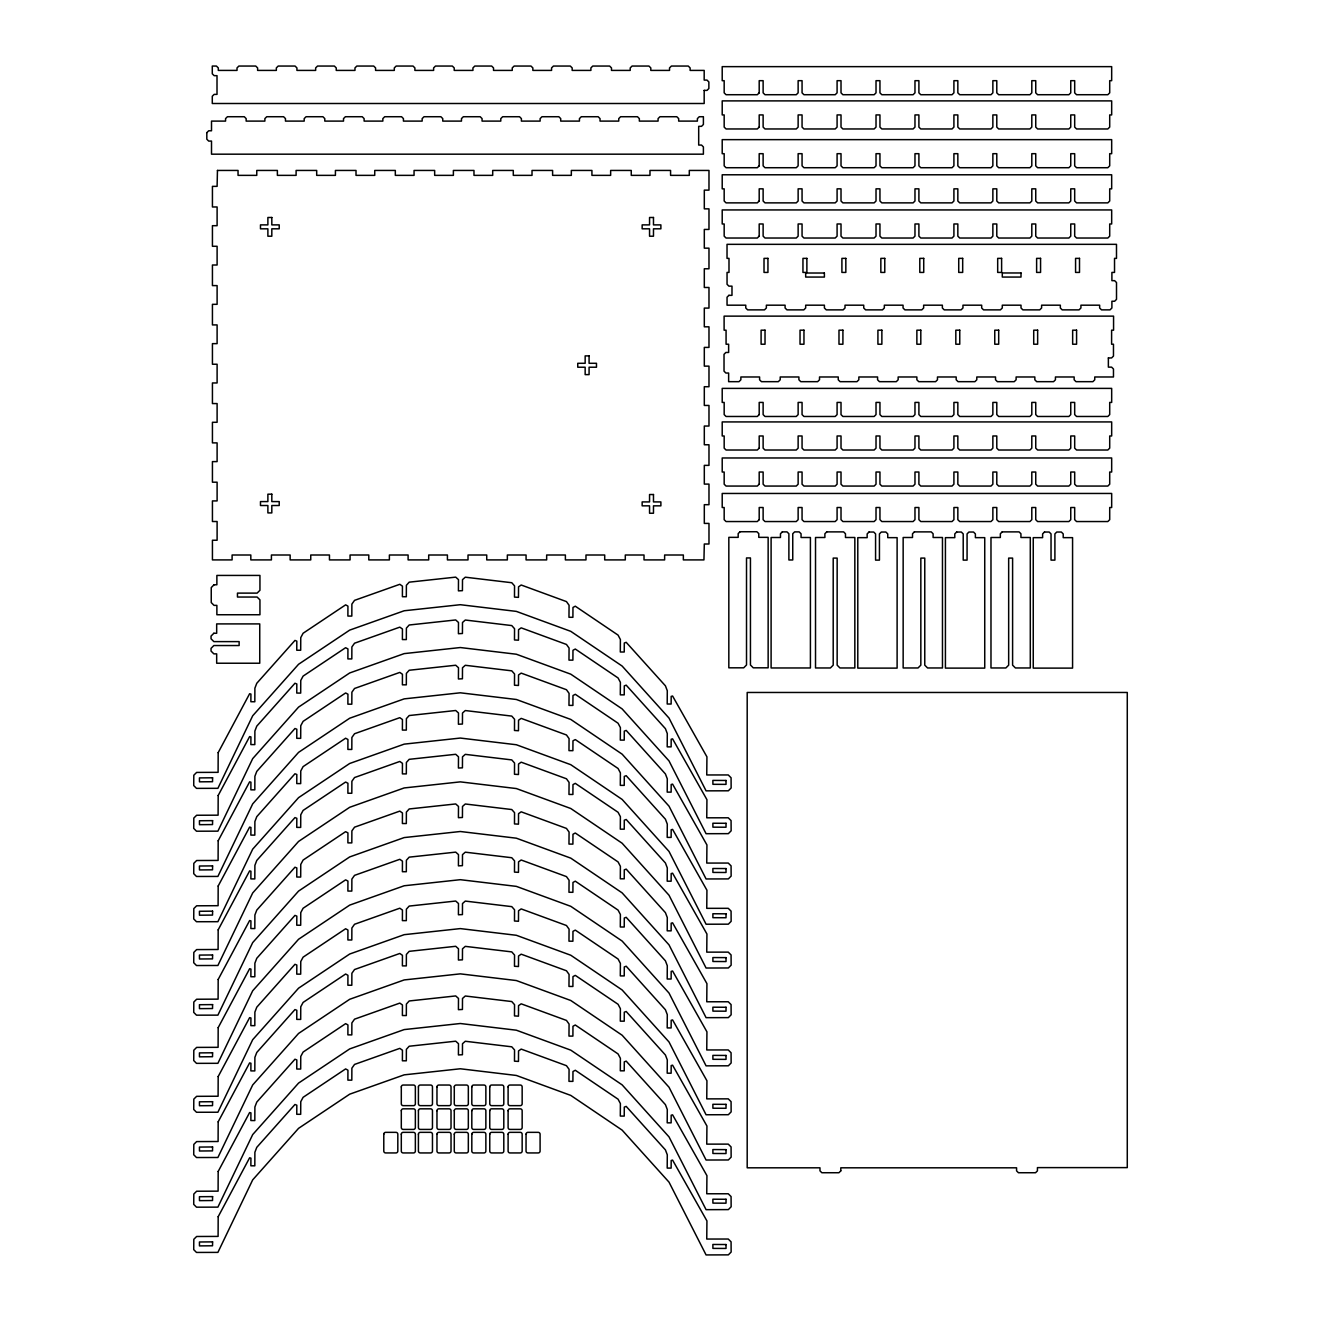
<?xml version="1.0" encoding="UTF-8"?>
<svg xmlns="http://www.w3.org/2000/svg" width="1321" height="1321" viewBox="0 0 1321 1321"><rect width="100%" height="100%" fill="white"/><g stroke="black" fill="none" stroke-linecap="round" stroke-linejoin="round"><path stroke-width="1.5" d="M206.819 132.645L206.819 139.2L208.701 141.083L211.509 141.066L211.509 154.177L703.399 154.177L703.399 146.945L701.534 145.062L698.693 145.062L698.693 126.337L701.534 126.337L703.399 124.471L703.399 116.727L699.271 116.727L697.389 118.609L697.389 121.103L678.68 121.103L678.68 118.609L676.798 116.727L659.955 116.727L658.073 118.609L658.073 121.103L639.347 121.103L639.347 118.609L637.482 116.727L620.622 116.727L618.756 118.609L618.756 121.103L600.031 121.103L600.031 118.609L598.165 116.727L581.306 116.727L579.44 118.609L579.44 121.103L560.715 121.103L560.715 118.609L558.833 116.727L541.99 116.727L540.124 118.609L540.124 121.103L521.399 121.103L521.399 118.609L519.516 116.727L502.674 116.727L500.791 118.609L500.791 121.103L482.066 121.103L482.066 118.609L480.2 116.727L463.341 116.727L461.475 118.609L461.475 121.103L442.75 121.103L442.75 118.609L440.884 116.727L424.024 116.727L422.159 118.609L422.159 121.103L403.433 121.103L403.433 118.609L401.567 116.727L384.708 116.727L382.842 118.609L382.842 121.103L364.117 121.103L364.117 118.609L362.235 116.727L345.392 116.727L343.51 118.609L343.51 121.103L324.784 121.103L324.784 118.609L322.918 116.727L306.076 116.727L304.193 118.609L304.193 121.103L285.468 121.103L285.468 118.609L283.602 116.727L266.743 116.727L264.877 118.609L264.877 121.103L246.152 121.103L246.152 118.609L244.286 116.727L227.427 116.727L225.561 118.609L225.561 121.103L211.509 121.103L211.509 130.779L208.701 130.779L206.819 132.645M217.453 170.442L217.106 186.36L212.433 186.36L212.433 206.968L217.106 206.968L217.106 225.693L212.433 225.693L212.433 246.284L217.106 246.284L217.106 265.009L212.433 265.009L212.433 285.6L217.106 285.6L217.106 304.325L212.433 304.325L212.433 324.916L217.106 324.916L217.106 343.642L212.433 343.642L212.433 364.233L217.106 364.233L217.106 382.958L212.433 382.958L212.433 403.566L217.106 403.566L217.106 422.291L212.433 422.291L212.433 442.882L217.106 442.882L217.106 461.607L212.433 461.607L212.433 482.198L217.106 482.198L217.106 500.923L212.433 500.923L212.433 521.514L217.106 521.514L217.106 540.239L212.433 540.239L212.433 559.906L232.1 559.906L232.1 555.002L250.825 555.002L250.825 559.906L271.416 559.906L271.416 555.002L290.141 555.002L290.141 559.906L310.749 559.906L310.749 555.002L329.457 555.002L329.457 559.906L350.065 559.906L350.065 555.002L368.79 555.002L368.79 559.906L389.381 559.906L389.381 555.002L408.106 555.002L408.106 559.906L428.698 559.906L428.698 555.002L447.423 555.002L447.423 559.906L468.014 559.906L468.014 555.002L486.739 555.002L486.739 559.906L507.347 559.906L507.347 555.002L526.072 555.002L526.072 559.906L546.663 559.906L546.663 555.002L565.388 555.002L565.388 559.906L585.979 559.906L585.979 555.002L604.704 555.002L604.704 559.906L625.295 559.906L625.295 555.002L644.021 555.002L644.021 559.906L664.628 559.906L664.628 555.002L683.353 555.002L683.353 559.906L703.944 559.906L704.308 544.004L708.981 544.004L708.981 523.413L704.308 523.413L704.308 504.688L708.981 504.688L708.981 484.097L704.308 484.097L704.308 465.372L708.981 465.372L708.981 444.764L704.308 444.764L704.308 426.039L708.981 426.039L708.981 405.448L704.308 405.448L704.308 386.723L708.981 386.723L708.981 366.132L704.308 366.132L704.308 347.406L708.981 347.406L708.981 326.815L704.308 326.815L704.308 308.09L708.981 308.09L708.981 287.483L704.308 287.483L704.308 268.774L708.981 268.774L708.981 248.166L704.308 248.166L704.308 229.441L708.981 229.441L708.981 208.85L704.308 208.85L704.308 190.125L708.981 190.125L708.981 170.442L689.298 170.442L689.298 175.363L670.573 175.363L670.573 170.442L649.982 170.442L649.982 175.363L631.256 175.363L631.256 170.442L610.649 170.442L610.649 175.363L591.924 175.363L591.924 170.442L571.332 170.442L571.332 175.363L552.607 175.363L552.607 170.442L532.016 170.442L532.016 175.363L513.291 175.363L513.291 170.442L492.7 170.442L492.7 175.363L473.975 175.363L473.975 170.442L453.384 170.442L453.384 175.363L434.659 175.363L434.659 170.442L414.051 170.442L414.051 175.363L395.326 175.363L395.326 170.442L374.735 170.442L374.735 175.363L356.01 175.363L356.01 170.442L335.418 170.442L335.418 175.363L316.693 175.363L316.693 170.442L296.102 170.442L296.102 175.363L277.377 175.363L277.377 170.442L256.769 170.442L256.769 175.363L238.044 175.363L238.044 170.442L217.453 170.442M383.784 1134.211L383.784 1151.053A1.866 1.866 0 0 0 385.649 1152.936L395.953 1152.936A1.866 1.866 0 0 0 397.819 1151.07L397.819 1134.211A1.866 1.866 0 0 0 395.953 1132.345L385.649 1132.345A1.866 1.866 0 0 0 383.784 1134.211M401.303 1134.211L401.303 1151.053A1.866 1.866 0 0 0 403.169 1152.936L413.473 1152.936A1.866 1.866 0 0 0 415.355 1151.07L415.355 1134.211A1.866 1.866 0 0 0 413.473 1132.345L403.186 1132.345A1.866 1.866 0 0 0 401.303 1134.211M401.303 1110.713L401.303 1127.556A1.866 1.866 0 0 0 403.169 1129.422L413.473 1129.422A1.866 1.866 0 0 0 415.355 1127.556L415.355 1110.713A1.866 1.866 0 0 0 413.473 1108.831L403.186 1108.831A1.866 1.866 0 0 0 401.303 1110.713M401.303 1086.919L401.303 1103.762A1.866 1.866 0 0 0 403.169 1105.644L413.473 1105.644A1.866 1.866 0 0 0 415.355 1103.762L415.355 1086.919A1.866 1.866 0 0 0 413.473 1085.036L403.186 1085.036A1.866 1.866 0 0 0 401.303 1086.919M418.427 1134.211L418.41 1151.053A1.866 1.866 0 0 0 420.293 1152.936L430.596 1152.936A1.866 1.866 0 0 0 432.462 1151.07L432.462 1134.211A1.866 1.866 0 0 0 430.596 1132.345L420.293 1132.345A1.866 1.866 0 0 0 418.427 1134.211M418.427 1110.713L418.41 1127.556A1.866 1.866 0 0 0 420.293 1129.422L430.596 1129.422A1.866 1.866 0 0 0 432.462 1127.556L432.462 1110.713A1.866 1.866 0 0 0 430.596 1108.831L420.293 1108.831A1.866 1.866 0 0 0 418.427 1110.713M418.427 1086.919L418.41 1103.762A1.866 1.866 0 0 0 420.293 1105.644L430.596 1105.644A1.866 1.866 0 0 0 432.462 1103.762L432.462 1086.919A1.866 1.866 0 0 0 430.596 1085.036L420.293 1085.036A1.866 1.866 0 0 0 418.427 1086.919M436.97 1134.211L436.97 1151.053A1.866 1.866 0 0 0 438.853 1152.936L449.157 1152.936A1.866 1.866 0 0 0 451.022 1151.07L451.022 1134.211A1.866 1.866 0 0 0 449.157 1132.345L438.853 1132.345A1.866 1.866 0 0 0 436.97 1134.211M436.97 1110.713L436.97 1127.556A1.866 1.866 0 0 0 438.853 1129.422L449.157 1129.422A1.866 1.866 0 0 0 451.022 1127.556L451.022 1110.713A1.866 1.866 0 0 0 449.157 1108.831L438.853 1108.831A1.866 1.866 0 0 0 436.97 1110.713M436.97 1086.919L436.97 1103.762A1.866 1.866 0 0 0 438.853 1105.644L449.157 1105.644A1.866 1.866 0 0 0 451.022 1103.762L451.022 1086.919A1.866 1.866 0 0 0 449.157 1085.036L438.853 1085.036A1.866 1.866 0 0 0 436.97 1086.919M454.292 1134.211L454.275 1151.053A1.866 1.866 0 0 0 456.158 1152.936L466.462 1152.936A1.866 1.866 0 0 0 468.328 1151.07L468.328 1134.211A1.866 1.866 0 0 0 466.462 1132.345L456.158 1132.345A1.866 1.866 0 0 0 454.292 1134.211M454.292 1110.713L454.275 1127.556A1.866 1.866 0 0 0 456.158 1129.422L466.462 1129.422A1.866 1.866 0 0 0 468.328 1127.556L468.328 1110.713A1.866 1.866 0 0 0 466.462 1108.831L456.158 1108.831A1.866 1.866 0 0 0 454.292 1110.713M454.292 1086.919L454.275 1103.762A1.866 1.866 0 0 0 456.158 1105.644L466.462 1105.644A1.866 1.866 0 0 0 468.328 1103.762L468.328 1086.919A1.866 1.866 0 0 0 466.462 1085.036L456.158 1085.036A1.866 1.866 0 0 0 454.292 1086.919M471.828 1134.211L471.812 1151.053A1.866 1.866 0 0 0 473.694 1152.936L483.998 1152.936A1.866 1.866 0 0 0 485.864 1151.07L485.864 1134.211A1.866 1.866 0 0 0 483.998 1132.345L473.694 1132.345A1.866 1.866 0 0 0 471.828 1134.211M471.828 1110.713L471.812 1127.556A1.866 1.866 0 0 0 473.694 1129.422L483.998 1129.422A1.866 1.866 0 0 0 485.864 1127.556L485.864 1110.713A1.866 1.866 0 0 0 483.998 1108.831L473.694 1108.831A1.866 1.866 0 0 0 471.828 1110.713M471.828 1086.919L471.812 1103.762A1.866 1.866 0 0 0 473.694 1105.644L483.998 1105.644A1.866 1.866 0 0 0 485.864 1103.762L485.864 1086.919A1.866 1.866 0 0 0 483.998 1085.036L473.694 1085.036A1.866 1.866 0 0 0 471.828 1086.919M489.761 1134.211L489.761 1151.053A1.866 1.866 0 0 0 491.627 1152.936L501.93 1152.936A1.866 1.866 0 0 0 503.796 1151.07L503.796 1134.211A1.866 1.866 0 0 0 501.93 1132.345L491.627 1132.345A1.866 1.866 0 0 0 489.761 1134.211M489.761 1110.713L489.761 1127.556A1.866 1.866 0 0 0 491.627 1129.422L501.93 1129.422A1.866 1.866 0 0 0 503.796 1127.556L503.796 1110.713A1.866 1.866 0 0 0 501.93 1108.831L491.627 1108.831A1.866 1.866 0 0 0 489.761 1110.713M489.761 1086.919L489.761 1103.762A1.866 1.866 0 0 0 491.627 1105.644L501.93 1105.644A1.866 1.866 0 0 0 503.796 1103.762L503.796 1086.919A1.866 1.866 0 0 0 501.93 1085.036L491.627 1085.036A1.866 1.866 0 0 0 489.761 1086.919M508.106 1134.211L508.106 1151.053A1.866 1.866 0 0 0 509.972 1152.936L520.276 1152.936A1.866 1.866 0 0 0 522.158 1151.07L522.158 1134.211A1.866 1.866 0 0 0 520.276 1132.345L509.989 1132.345A1.866 1.866 0 0 0 508.106 1134.211M508.106 1110.713L508.106 1127.556A1.866 1.866 0 0 0 509.972 1129.422L520.276 1129.422A1.866 1.866 0 0 0 522.158 1127.556L522.158 1110.713A1.866 1.866 0 0 0 520.276 1108.831L509.989 1108.831A1.866 1.866 0 0 0 508.106 1110.713M508.106 1086.919L508.106 1103.762A1.866 1.866 0 0 0 509.972 1105.644L520.276 1105.644A1.866 1.866 0 0 0 522.158 1103.762L522.158 1086.919A1.866 1.866 0 0 0 520.276 1085.036L509.989 1085.036A1.866 1.866 0 0 0 508.106 1086.919M526.055 1134.211L526.039 1151.053A1.866 1.866 0 0 0 527.921 1152.936L538.225 1152.936A1.866 1.866 0 0 0 540.091 1151.07L540.091 1134.211A1.866 1.866 0 0 0 538.225 1132.345L527.921 1132.345A1.866 1.866 0 0 0 526.055 1134.211M704.176 90.389L704.176 103.5L212.285 103.5L212.285 96.251L214.151 94.385L217.007 94.385L217.007 75.66L214.151 75.66L212.285 73.794L212.285 66.05L216.413 66.05L218.295 67.916L218.295 70.409L237.02 70.409L237.02 67.916L238.886 66.05L255.746 66.05L257.612 67.916L257.612 70.409L276.337 70.409L276.337 67.916L278.203 66.05L295.062 66.05L296.928 67.916L296.928 70.409L315.653 70.409L315.653 67.916L317.535 66.05L334.378 66.05L336.244 67.916L336.244 70.409L354.969 70.409L354.969 67.916L356.852 66.05L373.694 66.05L375.577 67.916L375.577 70.409L394.302 70.409L394.302 67.916L396.168 66.05L413.027 66.05L414.893 67.916L414.893 70.409L433.618 70.409L433.618 67.916L435.484 66.05L452.343 66.05L454.209 67.916L454.209 70.409L472.935 70.409L472.935 67.916L474.8 66.05L491.66 66.05L493.526 67.916L493.526 70.409L512.251 70.409L512.251 67.916L514.133 66.05L530.976 66.05L532.858 67.916L532.858 70.409L551.567 70.409L551.567 67.916L553.449 66.05L570.292 66.05L572.175 67.916L572.175 70.409L590.9 70.409L590.9 67.916L592.766 66.05L609.625 66.05L611.491 67.916L611.491 70.409L630.216 70.409L630.216 67.916L632.082 66.05L648.941 66.05L650.807 67.916L650.807 70.409L669.532 70.409L669.532 67.916L671.415 66.05L688.258 66.05L690.123 67.916L690.123 70.409L704.192 70.409L704.176 80.086L706.999 80.086L708.865 81.968L708.865 88.524L706.999 90.389L704.176 90.389M1108.369 357.941L1108.369 367.139L1111.605 367.139L1113.471 369.005L1113.471 376.98L1094.746 376.98L1094.746 379.788L1092.88 381.67L1076.021 381.67L1074.155 379.788L1074.155 376.98L1055.429 376.98L1055.429 379.788L1053.564 381.67L1036.704 381.67L1034.838 379.788L1034.838 376.98L1016.113 376.98L1016.113 379.788L1014.231 381.67L997.388 381.67L995.522 379.788L995.522 376.98L976.797 376.98L976.797 379.788L974.915 381.67L958.072 381.67L956.189 379.788L956.189 376.98L937.464 376.98L937.464 379.788L935.598 381.67L918.755 381.67L916.873 379.788L916.873 376.98L898.148 376.98L898.148 379.788L896.282 381.67L879.439 381.67L877.573 379.788L877.573 376.98L858.848 376.98L858.848 379.788L856.966 381.67L840.106 381.67L838.241 379.788L838.241 376.98L819.515 376.98L819.515 379.788L817.633 381.67L800.79 381.67L798.908 379.788L798.908 376.98L780.199 376.98L780.199 379.788L778.317 381.67L761.474 381.67L759.592 379.788L759.592 376.98L740.866 376.98L740.866 379.788L739 381.67L728.631 381.67L728.631 373.034L725.89 373.034L724.024 371.151L724.024 354.325L725.89 352.459L728.631 352.459L728.631 344.22L726.071 344.22L726.071 330.184L724.106 330.184L724.106 316.132L1113.57 316.132L1113.57 330.184L1111.605 330.184L1111.605 344.22L1113.471 344.22L1113.471 356.076L1111.605 357.941L1108.369 357.941M218.18 752.64L218.097 772.339L196.631 772.422L193.807 775.229L193.725 785.566L196.499 788.373L217.899 788.323L252.691 715.784L298.563 664.281L349.685 630.117L404.193 610.764L460.302 604.704L516.346 611.392L570.771 631.339L622.125 666.048L669.02 718.079L706.075 790.85L728.35 790.8L731.14 787.976L731.074 777.755L728.251 774.948L706.752 774.965L706.933 756.85L672.587 696.018L671.184 696.382L671.134 704.043L667.204 704.01L667.287 690.718L665.421 685.83L626.187 642.32L624.288 643.03L624.239 652.013L620.309 651.996L620.391 639.513L618.079 635.12L575.295 606.207L572.967 607.445L572.901 617.303L568.971 617.287L569.07 605.249L566.461 601.6L521.184 585.005L518.542 586.854L518.476 597.356L514.48 597.109L514.546 585.88L511.772 582.726L465.289 577.194L462.499 579.671L462.433 590.669L458.42 590.867L458.486 579.638L455.712 577.128L409.196 582.165L406.389 585.269L406.323 596.745L402.393 596.712L402.443 586.161L399.817 584.295L354.54 600.361L351.881 604.11L351.815 616.081L347.885 616.065L347.935 606.108L345.623 604.853L303.103 633.254L300.759 637.63L300.693 650.246L296.763 650.229L296.812 641.131L294.963 640.421L256.769 683.287L254.887 688.191L254.821 701.765L250.874 701.732L250.924 694.07L249.619 693.74L218.18 752.64M218.18 795.49L218.097 815.173L196.631 815.255L193.807 818.079L193.725 828.399L196.499 831.206L217.899 831.157L252.691 758.634L298.563 707.115L349.685 672.967L404.193 653.614L460.302 647.538L516.346 654.225L570.771 674.172L622.125 708.898L669.02 760.913L706.075 833.7L728.35 833.65L731.14 830.826L731.074 820.605L728.251 817.798L706.752 817.815L706.933 799.684L672.587 738.868L671.184 739.232L671.134 746.877L667.204 746.86L667.287 733.568L665.421 728.664L626.187 685.153L624.288 685.88L624.239 694.863L620.309 694.846L620.391 682.346L618.079 677.97L575.295 649.04L572.967 650.279L572.901 660.153L568.971 660.12L569.07 648.083L566.461 644.45L521.184 627.855L518.542 629.704L518.476 640.19L514.48 639.958L514.546 628.713L511.772 625.576L465.289 620.028L462.499 622.505L462.433 633.502L458.42 633.717L458.486 622.472L455.712 619.962L409.196 624.998L406.389 628.119L406.323 639.579L402.393 639.562L402.443 629.011L399.817 627.145L354.54 643.211L351.881 646.96L351.815 658.931L347.885 658.915L347.935 648.941L345.623 647.703L303.103 676.104L300.759 680.464L300.693 693.096L296.763 693.063L296.812 683.964L294.963 683.254L256.769 726.137L254.887 731.041L254.821 744.598L250.874 744.582L250.924 736.92L249.619 736.59L218.18 795.49M218.18 886.011L218.097 905.694L196.631 905.793L193.807 908.6L193.725 918.937L196.499 921.728L217.899 921.695L252.691 849.155L298.563 797.653L349.685 763.488L404.193 744.136L460.302 738.059L516.346 744.747L570.771 764.694L622.125 799.42L669.02 851.434L706.075 924.221L728.35 924.172L731.14 921.348L731.074 911.127L728.251 908.32L706.752 908.336L706.933 890.222L672.587 829.39L671.184 829.753L671.134 837.415L667.204 837.382L667.287 824.089L665.421 819.202L626.187 775.691L624.288 776.401L624.239 785.384L620.309 785.368L620.391 772.884L618.079 768.492L575.295 739.578L572.967 740.8L572.901 750.675L568.971 750.642L569.07 738.621L566.461 734.971L521.184 718.376L518.542 720.226L518.476 730.728L514.48 730.48L514.546 719.251L511.772 716.098L465.289 710.549L462.499 713.026L462.433 724.04L458.42 724.238L458.486 712.993L455.712 710.5L409.196 715.536L406.389 718.641L406.323 730.1L402.393 730.084L402.443 719.532L399.817 717.666L354.54 733.733L351.881 737.481L351.815 749.453L347.885 749.436L347.935 739.479L345.623 738.224L303.103 766.626L300.759 770.985L300.693 783.617L296.763 783.584L296.812 774.486L294.963 773.776L256.769 816.659L254.887 821.563L254.821 835.12L250.874 835.103L250.924 827.441L249.619 827.111L218.18 886.011M218.18 840.75L218.097 860.433L196.631 860.516L193.807 863.34L193.725 873.676L196.499 876.467L217.899 876.434L252.691 803.895L298.563 752.376L349.685 718.228L404.193 698.875L460.302 692.798L516.346 699.486L570.771 719.433L622.125 754.159L669.02 806.173L706.075 878.96L728.35 878.911L731.14 876.087L731.074 865.866L728.251 863.059L706.752 863.075L706.933 844.945L672.587 784.129L671.184 784.492L671.134 792.154L667.204 792.121L667.287 778.829L665.421 773.941L626.187 730.414L624.288 731.14L624.239 740.123L620.309 740.107L620.391 727.607L618.079 723.231L575.295 694.301L572.967 695.54L572.901 705.414L568.971 705.381L569.07 693.36L566.461 689.711L521.184 673.116L518.542 674.965L518.476 685.467L514.48 685.219L514.546 673.974L511.772 670.837L465.289 665.289L462.499 667.765L462.433 678.779L458.42 678.977L458.486 667.732L455.712 665.239L409.196 670.259L406.389 673.38L406.323 684.839L402.393 684.823L402.443 674.271L399.817 672.406L354.54 688.472L351.881 692.221L351.815 704.192L347.885 704.176L347.935 694.202L345.623 692.964L303.103 721.365L300.759 725.724L300.693 738.356L296.763 738.323L296.812 729.225L294.963 728.515L256.769 771.398L254.887 776.302L254.821 789.859L250.874 789.842L250.924 782.181L249.619 781.85L218.18 840.75M218.18 929.819L218.097 949.502L196.631 949.584L193.807 952.408L193.725 962.728L196.499 965.535L217.899 965.486L252.691 892.963L298.563 841.444L349.685 807.296L404.193 787.943L460.302 781.867L516.346 788.554L570.771 808.502L622.125 843.227L669.02 895.242L706.075 968.029L728.35 967.963L731.14 965.156L731.074 954.934L728.251 952.127L706.752 952.144L706.933 934.013L672.587 873.198L671.184 873.561L671.134 881.206L667.204 881.19L667.287 867.897L665.421 862.993L626.187 819.482L624.288 820.209L624.239 829.192L620.309 829.175L620.391 816.675L618.079 812.299L575.295 783.37L572.967 784.608L572.901 794.466L568.971 794.449L569.07 782.412L566.461 778.779L521.184 762.184L518.542 764.033L518.476 774.519L514.48 774.271L514.546 763.043L511.772 759.905L465.289 754.357L462.499 756.834L462.433 767.831L458.42 768.029L458.486 756.801L455.712 754.291L409.196 759.327L406.389 762.448L406.323 773.908L402.393 773.891L402.443 763.323L399.817 761.457L354.54 777.541L351.881 781.289L351.815 793.26L347.885 793.244L347.935 783.27L345.623 782.032L303.103 810.434L300.759 814.793L300.693 827.408L296.763 827.392L296.812 818.293L294.963 817.583L256.769 860.45L254.887 865.371L254.821 878.927L250.874 878.911L250.924 871.233L249.619 870.902L218.18 929.819M218.18 979.455L218.097 999.138L196.631 999.237L193.807 1002.045L193.725 1012.381L196.499 1015.172L217.899 1015.139L252.691 942.6L298.563 891.097L349.685 856.933L404.193 837.58L460.302 831.503L516.346 838.191L570.771 858.138L622.125 892.864L669.02 944.878L706.075 1017.665L728.35 1017.616L731.14 1014.792L731.074 1004.571L728.251 1001.764L706.752 1001.78L706.933 983.65L672.587 922.834L671.184 923.197L671.134 930.859L667.204 930.826L667.287 917.534L665.421 912.646L626.187 869.119L624.288 869.845L624.239 878.828L620.309 878.812L620.391 866.328L618.079 861.936L575.295 833.023L572.967 834.245L572.901 844.119L568.971 844.086L569.07 832.065L566.461 828.416L521.184 811.821L518.542 813.67L518.476 824.172L514.48 823.924L514.546 812.679L511.772 809.542L465.289 803.994L462.499 806.471L462.433 817.484L458.42 817.682L458.486 806.437L455.712 803.944L409.196 808.964L406.389 812.085L406.323 823.544L402.393 823.528L402.443 812.976L399.817 811.111L354.54 827.177L351.881 830.926L351.815 842.897L347.885 842.881L347.935 832.907L345.623 831.669L303.103 860.07L300.759 864.429L300.693 877.061L296.763 877.028L296.812 867.93L294.963 867.22L256.769 910.103L254.887 915.007L254.821 928.564L250.874 928.547L250.924 920.886L249.619 920.555L218.18 979.455M218.18 1076.549L218.097 1096.232L196.631 1096.331L193.807 1099.138L193.725 1109.475L196.499 1112.265L217.899 1112.232L252.691 1039.693L298.563 988.191L349.685 954.026L404.193 934.674L460.302 928.597L516.346 935.285L570.771 955.232L622.125 989.957L669.02 1041.972L706.075 1114.759L728.35 1114.709L731.14 1111.886L731.074 1101.664L728.251 1098.857L706.752 1098.874L706.933 1080.76L672.587 1019.928L671.184 1020.291L671.134 1027.953L667.204 1027.92L667.287 1014.627L665.421 1009.739L626.187 966.229L624.288 966.939L624.239 975.922L620.309 975.905L620.391 963.422L618.079 959.029L575.295 930.116L572.967 931.338L572.901 941.213L568.971 941.179L569.07 929.158L566.461 925.509L521.184 908.914L518.542 910.763L518.476 921.265L514.48 921.018L514.546 909.789L511.772 906.635L465.289 901.087L462.499 903.564L462.433 914.578L458.42 914.776L458.486 903.531L455.712 901.038L409.196 906.074L406.389 909.178L406.323 920.638L402.393 920.621L402.443 910.07L399.817 908.204L354.54 924.271L351.881 928.019L351.815 939.991L347.885 939.974L347.935 930.017L345.623 928.762L303.103 957.164L300.759 961.523L300.693 974.155L296.763 974.138L296.812 965.024L294.963 964.313L256.769 1007.196L254.887 1012.101L254.821 1025.657L250.874 1025.641L250.924 1017.979L249.619 1017.649L218.18 1076.549M218.18 1027.639L218.097 1047.322L196.631 1047.404L193.807 1050.228L193.725 1060.548L196.499 1063.355L217.899 1063.306L252.691 990.783L298.563 939.264L349.685 905.116L404.193 885.764L460.302 879.687L516.346 886.374L570.771 906.322L622.125 941.047L669.02 993.062L706.075 1065.849L728.35 1065.799L731.14 1062.976L731.074 1052.754L728.251 1049.947L706.752 1049.964L706.933 1031.833L672.587 971.018L671.184 971.381L671.134 979.026L667.204 979.01L667.287 965.717L665.421 960.829L626.187 917.302L624.288 918.029L624.239 927.012L620.309 926.995L620.391 914.495L618.079 910.119L575.295 881.19L572.967 882.428L572.901 892.302L568.971 892.269L569.07 880.248L566.461 876.599L521.184 860.004L518.542 861.853L518.476 872.355L514.48 872.108L514.546 860.863L511.772 857.725L465.289 852.177L462.499 854.654L462.433 865.651L458.42 865.866L458.486 854.621L455.712 852.128L409.196 857.147L406.389 860.268L406.323 871.728L402.393 871.711L402.443 861.16L399.817 859.294L354.54 875.361L351.881 879.109L351.815 891.081L347.885 891.064L347.935 881.09L345.623 879.852L303.103 908.254L300.759 912.613L300.693 925.245L296.763 925.212L296.812 916.113L294.963 915.403L256.769 958.286L254.887 963.191L254.821 976.747L250.874 976.731L250.924 969.069L249.619 968.739L218.18 1027.639M218.18 1121.81L218.097 1141.509L196.631 1141.592L193.807 1144.399L193.725 1154.736L196.499 1157.526L217.899 1157.493L252.691 1084.954L298.563 1033.451L349.685 999.287L404.193 979.934L460.302 973.858L516.346 980.545L570.771 1000.492L622.125 1035.218L669.02 1087.233L706.075 1160.02L728.35 1159.97L731.14 1157.146L731.074 1146.925L728.251 1144.118L706.752 1144.135L706.933 1126.02L672.587 1065.188L671.184 1065.552L671.134 1073.213L667.204 1073.18L667.287 1059.888L665.421 1055L626.187 1011.49L624.288 1012.2L624.239 1021.183L620.309 1021.166L620.391 1008.683L618.079 1004.29L575.295 975.377L572.967 976.599L572.901 986.473L568.971 986.44L569.07 974.419L566.461 970.77L521.184 954.175L518.542 956.024L518.476 966.526L514.48 966.278L514.546 955.05L511.772 951.896L465.289 946.364L462.499 948.825L462.433 959.839L458.42 960.037L458.486 948.792L455.712 946.298L409.196 951.335L406.389 954.439L406.323 965.899L402.393 965.882L402.443 955.331L399.817 953.465L354.54 969.531L351.881 973.28L351.815 985.251L347.885 985.235L347.935 975.278L345.623 974.023L303.103 1002.424L300.759 1006.8L300.693 1019.416L296.763 1019.399L296.812 1010.284L294.963 1009.574L256.769 1052.457L254.887 1057.361L254.821 1070.918L250.874 1070.902L250.924 1063.24L249.619 1062.91L218.18 1121.81M218.18 1171.446L218.097 1191.146L196.631 1191.228L193.807 1194.052L193.725 1204.372L196.499 1207.179L217.899 1207.13L252.691 1134.59L298.563 1083.088L349.685 1048.924L404.193 1029.587L460.302 1023.511L516.346 1030.198L570.771 1050.145L622.125 1084.855L669.02 1136.886L706.075 1209.673L728.35 1209.607L731.14 1206.783L731.074 1196.562L728.251 1193.771L706.752 1193.771L706.933 1175.657L672.587 1114.841L671.184 1115.205L671.134 1122.85L667.204 1122.833L667.287 1109.524L665.421 1104.637L626.187 1061.126L624.288 1061.853L624.239 1070.836L620.309 1070.803L620.391 1058.319L618.079 1053.943L575.295 1025.013L572.967 1026.252L572.901 1036.11L568.971 1036.093L569.07 1024.056L566.461 1020.423L521.184 1003.828L518.542 1005.661L518.476 1016.163L514.48 1015.915L514.546 1004.687L511.772 1001.549L465.289 996.001L462.499 998.478L462.433 1009.475L458.42 1009.673L458.486 998.445L455.712 995.935L409.196 1000.971L406.389 1004.076L406.323 1015.552L402.393 1015.519L402.443 1004.967L399.817 1003.101L354.54 1019.168L351.881 1022.916L351.815 1034.904L347.885 1034.871L347.935 1024.914L345.623 1023.659L303.103 1052.061L300.759 1056.437L300.693 1069.052L296.763 1069.036L296.812 1059.937L294.963 1059.227L256.769 1102.094L254.887 1106.998L254.821 1120.571L250.874 1120.538L250.924 1112.876L249.619 1112.546L218.18 1171.446M218.18 1216.707L218.097 1236.406L196.631 1236.489L193.807 1239.313L193.725 1249.633L196.499 1252.44L217.899 1252.391L252.691 1179.868L298.563 1128.349L349.685 1094.184L404.193 1074.848L460.302 1068.772L516.346 1075.459L570.771 1095.406L622.125 1130.116L669.02 1182.146L706.075 1254.933L728.35 1254.867L731.14 1252.044L731.074 1241.839L728.251 1239.032L706.752 1239.048L706.933 1220.918L672.587 1160.102L671.184 1160.465L671.134 1168.111L667.204 1168.094L667.287 1154.802L665.421 1149.897L626.187 1106.387L624.288 1107.114L624.239 1116.096L620.309 1116.063L620.391 1103.58L618.079 1099.204L575.295 1070.274L572.967 1071.513L572.901 1081.371L568.971 1081.354L569.07 1069.316L566.461 1065.684L521.184 1049.089L518.542 1050.938L518.476 1061.424L514.48 1061.176L514.546 1049.947L511.772 1046.81L465.289 1041.262L462.499 1043.739L462.433 1054.736L458.42 1054.934L458.486 1043.706L455.712 1041.196L409.196 1046.232L406.389 1049.336L406.323 1060.813L402.393 1060.796L402.443 1050.228L399.817 1048.362L354.54 1064.429L351.881 1068.177L351.815 1080.165L347.885 1080.132L347.935 1070.175L345.623 1068.92L303.103 1097.322L300.759 1101.697L300.693 1114.313L296.763 1114.297L296.812 1105.198L294.963 1104.488L256.769 1147.355L254.887 1152.259L254.821 1165.832L250.874 1165.799L250.924 1158.137L249.619 1157.807L218.18 1216.707M726.038 780.463L726.022 784.377L712.911 784.311L712.878 780.397L726.038 780.463M726.038 868.558L726.022 872.487L712.911 872.421L712.878 868.491L726.038 868.558M726.038 823.297L726.022 827.227L712.911 827.161L712.878 823.231L726.038 823.297M726.038 913.818L726.022 917.748L712.911 917.682L712.878 913.752L726.038 913.818M726.038 957.626L726.022 961.556L712.911 961.49L712.878 957.56L726.038 957.626M726.038 1055.446L726.022 1059.376L712.911 1059.31L712.878 1055.38L726.038 1055.446M726.038 1007.263L726.022 1011.192L712.911 1011.126L712.878 1007.196L726.038 1007.263M726.038 1104.356L726.022 1108.286L712.911 1108.22L712.878 1104.29L726.038 1104.356M726.038 1199.27L726.022 1203.183L712.911 1203.117L712.878 1199.204L726.038 1199.27M726.038 1149.633L726.022 1153.547L712.911 1153.481L712.878 1149.551L726.038 1149.633M726.038 1244.531L726.022 1248.444L712.911 1248.395L712.878 1244.465L726.038 1244.531M212.598 777.788L212.532 781.718L199.471 781.834L199.438 777.904L212.598 777.788M212.598 820.638L212.532 824.568L199.471 824.684L199.438 820.754L212.598 820.638M212.598 865.899L212.532 869.829L199.471 869.945L199.438 866.015L212.598 865.899M212.598 911.16L212.532 915.09L199.471 915.205L199.438 911.275L212.598 911.16M212.598 954.967L212.532 958.881L199.471 958.996L199.438 955.083L212.598 954.967M212.598 1004.604L212.532 1008.534L199.471 1008.65L199.438 1004.72L212.598 1004.604M212.598 1052.787L212.532 1056.717L199.471 1056.833L199.438 1052.903L212.598 1052.787M212.598 1101.697L212.532 1105.627L199.471 1105.743L199.438 1101.813L212.598 1101.697M212.598 1146.958L212.532 1150.888L199.471 1151.004L199.438 1147.074L212.598 1146.958M212.598 1196.611L212.532 1200.525L199.471 1200.64L199.438 1196.71L212.598 1196.611M212.598 1241.872L212.532 1245.786L199.471 1245.901L199.438 1241.988L212.598 1241.872M214.052 584.774L211.244 587.597L211.244 602.574L214.052 605.381L216.875 605.381L216.875 614.744L259.94 614.744L259.94 599.85L257.116 597.042L237.466 597.042L237.466 593.112L257.116 593.112L259.94 590.305L259.94 575.428L216.875 575.428L216.875 584.774L214.052 584.774M213.853 633.271L211.046 636.078L211.046 638.803L213.853 641.61L239.134 641.61L239.134 645.54L213.853 645.54L211.046 648.347L211.046 651.055L213.853 653.862L216.677 653.862L216.677 663.225L259.742 663.225L259.742 623.908L216.677 623.908L216.677 633.271L213.853 633.271M759.195 92.85L757.313 94.716L726.055 94.716L724.172 92.85L724.172 80.68L722.207 80.68L722.207 66.644L1111.671 66.644L1111.671 80.68L1109.706 80.68L1109.706 92.85L1107.824 94.716L1076.565 94.716L1074.683 92.85L1074.683 80.68L1070.753 80.68L1070.753 92.85L1068.887 94.716L1037.612 94.716L1035.747 92.85L1035.747 80.68L1031.8 80.68L1031.8 92.85L1029.934 94.716L998.659 94.716L996.794 92.85L996.794 80.68L992.864 80.68L992.864 92.85L990.998 94.716L959.723 94.716L957.841 92.85L957.841 80.68L953.911 80.68L953.911 92.85L952.045 94.716L920.77 94.716L918.904 92.85L918.904 80.68L914.974 80.68L914.974 92.85L913.092 94.716L881.834 94.716L879.951 92.85L879.951 80.68L876.021 80.68L876.021 92.85L874.155 94.716L842.881 94.716L841.015 92.85L841.015 80.68L837.085 80.68L837.085 92.85L835.202 94.716L803.944 94.716L802.062 92.85L802.062 80.68L798.132 80.68L798.132 92.85L796.266 94.716L764.991 94.716L763.125 92.85L763.125 80.68L759.195 80.68L759.195 92.85M759.195 127.097L757.313 128.963L726.055 128.963L724.172 127.097L724.172 114.927L722.207 114.927L722.207 100.891L1111.671 100.891L1111.671 114.927L1109.706 114.927L1109.706 127.097L1107.824 128.963L1076.565 128.963L1074.683 127.097L1074.683 114.927L1070.753 114.927L1070.753 127.097L1068.887 128.963L1037.612 128.963L1035.747 127.097L1035.747 114.927L1031.8 114.927L1031.8 127.097L1029.934 128.963L998.659 128.963L996.794 127.097L996.794 114.927L992.864 114.927L992.864 127.097L990.998 128.963L959.723 128.963L957.841 127.097L957.841 114.927L953.911 114.927L953.911 127.097L952.045 128.963L920.77 128.963L918.904 127.097L918.904 114.927L914.974 114.927L914.974 127.097L913.092 128.963L881.834 128.963L879.951 127.097L879.951 114.927L876.021 114.927L876.021 127.097L874.155 128.963L842.881 128.963L841.015 127.097L841.015 114.927L837.085 114.927L837.085 127.097L835.202 128.963L803.944 128.963L802.062 127.097L802.062 114.927L798.132 114.927L798.132 127.097L796.266 128.963L764.991 128.963L763.125 127.097L763.125 114.927L759.195 114.927L759.195 127.097M759.195 165.852L757.313 167.717L726.055 167.717L724.172 165.852L724.172 153.682L722.207 153.682L722.207 139.646L1111.671 139.646L1111.671 153.682L1109.706 153.682L1109.706 165.852L1107.824 167.717L1076.565 167.717L1074.683 165.852L1074.683 153.682L1070.753 153.682L1070.753 165.852L1068.887 167.717L1037.612 167.717L1035.747 165.852L1035.747 153.682L1031.8 153.682L1031.8 165.852L1029.934 167.717L998.659 167.717L996.794 165.852L996.794 153.682L992.864 153.682L992.864 165.852L990.998 167.717L959.723 167.717L957.841 165.852L957.841 153.682L953.911 153.682L953.911 165.852L952.045 167.717L920.77 167.717L918.904 165.852L918.904 153.682L914.974 153.682L914.974 165.852L913.092 167.717L881.834 167.717L879.951 165.852L879.951 153.682L876.021 153.682L876.021 165.852L874.155 167.717L842.881 167.717L841.015 165.852L841.015 153.682L837.085 153.682L837.085 165.852L835.202 167.717L803.944 167.717L802.062 165.852L802.062 153.682L798.132 153.682L798.132 165.852L796.266 167.717L764.991 167.717L763.125 165.852L763.125 153.682L759.195 153.682L759.195 165.852M759.195 201.007L757.313 202.873L726.055 202.873L724.172 201.007L724.172 188.837L722.207 188.837L722.207 174.785L1111.671 174.785L1111.671 188.837L1109.706 188.837L1109.706 201.007L1107.824 202.873L1076.565 202.873L1074.683 201.007L1074.683 188.837L1070.753 188.837L1070.753 201.007L1068.887 202.873L1037.612 202.873L1035.747 201.007L1035.747 188.837L1031.8 188.837L1031.8 201.007L1029.934 202.873L998.659 202.873L996.794 201.007L996.794 188.837L992.864 188.837L992.864 201.007L990.998 202.873L959.723 202.873L957.841 201.007L957.841 188.837L953.911 188.837L953.911 201.007L952.045 202.873L920.77 202.873L918.904 201.007L918.904 188.837L914.974 188.837L914.974 201.007L913.092 202.873L881.834 202.873L879.951 201.007L879.951 188.837L876.021 188.837L876.021 201.007L874.155 202.873L842.881 202.873L841.015 201.007L841.015 188.837L837.085 188.837L837.085 201.007L835.202 202.873L803.944 202.873L802.062 201.007L802.062 188.837L798.132 188.837L798.132 201.007L796.266 202.873L764.991 202.873L763.125 201.007L763.125 188.837L759.195 188.837L759.195 201.007M759.195 236.145L757.313 238.028L726.055 238.028L724.172 236.145L724.172 223.976L722.207 223.976L722.207 209.94L1111.671 209.94L1111.671 223.976L1109.706 223.976L1109.706 236.145L1107.824 238.028L1076.565 238.028L1074.683 236.145L1074.683 223.976L1070.753 223.976L1070.753 236.145L1068.887 238.028L1037.612 238.028L1035.747 236.145L1035.747 223.976L1031.8 223.976L1031.8 236.145L1029.934 238.028L998.659 238.028L996.794 236.145L996.794 223.976L992.864 223.976L992.864 236.145L990.998 238.028L959.723 238.028L957.841 236.145L957.841 223.976L953.911 223.976L953.911 236.145L952.045 238.028L920.77 238.028L918.904 236.145L918.904 223.976L914.974 223.976L914.974 236.145L913.092 238.028L881.834 238.028L879.951 236.145L879.951 223.976L876.021 223.976L876.021 236.145L874.155 238.028L842.881 238.028L841.015 236.145L841.015 223.976L837.085 223.976L837.085 236.145L835.202 238.028L803.944 238.028L802.062 236.145L802.062 223.976L798.132 223.976L798.132 236.145L796.266 238.028L764.991 238.028L763.125 236.145L763.125 223.976L759.195 223.976L759.195 236.145M728.911 295.343L727.045 297.208L727.045 305.184L745.771 305.184L745.771 307.991L747.636 309.874L764.496 309.874L766.362 307.991L766.362 305.184L785.087 305.184L785.087 307.991L786.969 309.874L803.812 309.874L805.678 307.991L805.678 305.184L824.403 305.184L824.403 307.991L826.286 309.874L843.128 309.874L845.011 307.991L845.011 305.184L863.736 305.184L863.736 307.991L865.602 309.874L882.461 309.874L884.327 307.991L884.327 305.184L903.052 305.184L903.052 307.991L904.918 309.874L921.777 309.874L923.643 307.991L923.643 305.184L942.368 305.184L942.368 307.991L944.234 309.874L961.077 309.874L962.959 307.991L962.959 305.184L981.685 305.184L981.685 307.991L983.551 309.874L1000.41 309.874L1002.292 307.991L1002.292 305.184L1021.017 305.184L1021.017 307.991L1022.883 309.874L1039.726 309.874L1041.609 307.991L1041.609 305.184L1060.334 305.184L1060.334 307.991L1062.2 309.874L1079.059 309.874L1080.925 307.991L1080.925 305.184L1099.65 305.184L1099.65 307.991L1101.516 309.874L1110.02 309.874L1111.902 307.991L1111.902 301.238L1114.627 301.238L1116.509 299.355L1116.509 282.529L1114.627 280.663L1111.902 280.663L1111.902 272.423L1114.528 272.423L1114.528 258.371L1116.493 258.371L1116.493 244.335L727.029 244.335L727.029 258.371L728.994 258.371L728.994 272.423L727.045 272.423L727.045 284.279L728.911 286.145L731.983 286.145L731.983 295.343L728.911 295.343M759.195 414.596L757.313 416.478L726.055 416.478L724.172 414.596L724.172 402.426L722.207 402.426L722.207 388.391L1111.671 388.391L1111.671 402.426L1109.706 402.426L1109.706 414.596L1107.824 416.478L1076.565 416.478L1074.683 414.596L1074.683 402.426L1070.753 402.426L1070.753 414.596L1068.887 416.478L1037.612 416.478L1035.747 414.596L1035.747 402.426L1031.8 402.426L1031.8 414.596L1029.934 416.478L998.659 416.478L996.794 414.596L996.794 402.426L992.864 402.426L992.864 414.596L990.998 416.478L959.723 416.478L957.841 414.596L957.841 402.426L953.911 402.426L953.911 414.596L952.045 416.478L920.77 416.478L918.904 414.596L918.904 402.426L914.974 402.426L914.974 414.596L913.092 416.478L881.834 416.478L879.951 414.596L879.951 402.426L876.021 402.426L876.021 414.596L874.155 416.478L842.881 416.478L841.015 414.596L841.015 402.426L837.085 402.426L837.085 414.596L835.202 416.478L803.944 416.478L802.062 414.596L802.062 402.426L798.132 402.426L798.132 414.596L796.266 416.478L764.991 416.478L763.125 414.596L763.125 402.426L759.195 402.426L759.195 414.596M759.195 448.149L757.313 450.015L726.055 450.015L724.172 448.149L724.172 435.98L722.207 435.98L722.207 421.927L1111.671 421.927L1111.671 435.98L1109.706 435.98L1109.706 448.149L1107.824 450.015L1076.565 450.015L1074.683 448.149L1074.683 435.98L1070.753 435.98L1070.753 448.149L1068.887 450.015L1037.612 450.015L1035.747 448.149L1035.747 435.98L1031.8 435.98L1031.8 448.149L1029.934 450.015L998.659 450.015L996.794 448.149L996.794 435.98L992.864 435.98L992.864 448.149L990.998 450.015L959.723 450.015L957.841 448.149L957.841 435.98L953.911 435.98L953.911 448.149L952.045 450.015L920.77 450.015L918.904 448.149L918.904 435.98L914.974 435.98L914.974 448.149L913.092 450.015L881.834 450.015L879.951 448.149L879.951 435.98L876.021 435.98L876.021 448.149L874.155 450.015L842.881 450.015L841.015 448.149L841.015 435.98L837.085 435.98L837.085 448.149L835.202 450.015L803.944 450.015L802.062 448.149L802.062 435.98L798.132 435.98L798.132 448.149L796.266 450.015L764.991 450.015L763.125 448.149L763.125 435.98L759.195 435.98L759.195 448.149M759.195 484.196L757.313 486.062L726.055 486.062L724.172 484.196L724.172 472.026L722.207 472.026L722.207 457.974L1111.671 457.974L1111.671 472.026L1109.706 472.026L1109.706 484.196L1107.824 486.062L1076.565 486.062L1074.683 484.196L1074.683 472.026L1070.753 472.026L1070.753 484.196L1068.887 486.062L1037.612 486.062L1035.747 484.196L1035.747 472.026L1031.8 472.026L1031.8 484.196L1029.934 486.062L998.659 486.062L996.794 484.196L996.794 472.026L992.864 472.026L992.864 484.196L990.998 486.062L959.723 486.062L957.841 484.196L957.841 472.026L953.911 472.026L953.911 484.196L952.045 486.062L920.77 486.062L918.904 484.196L918.904 472.026L914.974 472.026L914.974 484.196L913.092 486.062L881.834 486.062L879.951 484.196L879.951 472.026L876.021 472.026L876.021 484.196L874.155 486.062L842.881 486.062L841.015 484.196L841.015 472.026L837.085 472.026L837.085 484.196L835.202 486.062L803.944 486.062L802.062 484.196L802.062 472.026L798.132 472.026L798.132 484.196L796.266 486.062L764.991 486.062L763.125 484.196L763.125 472.026L759.195 472.026L759.195 484.196M740.057 531.736L738.175 533.601L738.175 537.35L728.829 537.35L728.829 667.815L743.706 667.815L746.514 664.991L746.514 557.941L750.444 557.941L750.444 664.991L753.251 667.815L768.145 667.815L768.145 537.35L758.782 537.35L758.782 533.601L756.9 531.736L740.057 531.736M759.195 519.681L757.313 521.547L726.055 521.547L724.172 519.681L724.172 507.512L722.207 507.512L722.207 493.46L1111.671 493.46L1111.671 507.512L1109.706 507.512L1109.706 519.681L1107.824 521.547L1076.565 521.547L1074.683 519.681L1074.683 507.512L1070.753 507.512L1070.753 519.681L1068.887 521.547L1037.612 521.547L1035.747 519.681L1035.747 507.512L1031.8 507.512L1031.8 519.681L1029.934 521.547L998.659 521.547L996.794 519.681L996.794 507.512L992.864 507.512L992.864 519.681L990.998 521.547L959.723 521.547L957.841 519.681L957.841 507.512L953.911 507.512L953.911 519.681L952.045 521.547L920.77 521.547L918.904 519.681L918.904 507.512L914.974 507.512L914.974 519.681L913.092 521.547L881.834 521.547L879.951 519.681L879.951 507.512L876.021 507.512L876.021 519.681L874.155 521.547L842.881 521.547L841.015 519.681L841.015 507.512L837.085 507.512L837.085 519.681L835.202 521.547L803.944 521.547L802.062 519.681L802.062 507.512L798.132 507.512L798.132 519.681L796.266 521.547L764.991 521.547L763.125 519.681L763.125 507.512L759.195 507.512L759.195 519.681M782.329 531.884L780.463 533.75L780.463 537.498L771.101 537.498L771.101 667.964L810.417 667.964L810.417 537.498L801.054 537.498L801.054 533.75L799.188 531.884L794.615 531.884L792.749 533.75L792.749 559.972L788.885 559.972L788.885 533.75L787.002 531.884L782.329 531.884M826.748 531.884L824.882 533.75L824.882 537.498L815.519 537.498L815.519 667.964L830.397 667.964L833.204 665.157L833.204 558.089L837.151 558.089L837.151 665.157L839.958 667.964L854.836 667.964L854.836 537.498L845.473 537.498L845.473 533.75L843.607 531.884L826.748 531.884M869.02 532.033L867.154 533.899L867.154 537.647L857.791 537.647L857.791 668.112L897.108 668.112L897.108 537.647L887.745 537.647L887.745 533.899L885.879 532.033L881.305 532.033L879.439 533.899L879.439 560.121L875.575 560.121L875.575 533.899L873.709 532.033L869.02 532.033M914.38 531.884L912.514 533.75L912.514 537.498L903.151 537.498L903.151 667.964L918.029 667.964L920.836 665.157L920.836 558.089L924.766 558.089L924.766 665.157L927.573 667.964L942.467 667.964L942.467 537.498L933.105 537.498L933.105 533.75L931.222 531.884L914.38 531.884M956.652 532.033L954.786 533.899L954.786 537.647L945.423 537.647L945.423 668.112L984.739 668.112L984.739 537.647L975.377 537.647L975.377 533.899L973.511 532.033L968.937 532.033L967.071 533.899L967.071 560.121L963.207 560.121L963.207 533.899L961.325 532.033L956.652 532.033M1002.21 531.884L1000.344 533.75L1000.344 537.498L990.981 537.498L990.981 667.964L1005.859 667.964L1008.666 665.157L1008.666 558.089L1012.596 558.089L1012.596 665.157L1015.42 667.964L1030.297 667.964L1030.297 537.498L1020.935 537.498L1020.935 533.75L1019.069 531.884L1002.21 531.884M1044.482 532.033L1042.616 533.899L1042.616 537.647L1033.253 537.647L1033.253 668.112L1072.569 668.112L1072.569 537.647L1063.207 537.647L1063.207 533.899L1061.341 532.033L1056.767 532.033L1054.901 533.899L1054.901 560.121L1051.037 560.121L1051.037 533.899L1049.171 532.033L1044.482 532.033M840.8 1170.852L838.934 1172.734L821.86 1172.734L819.978 1170.852L819.978 1167.814L747.191 1167.814L747.191 692.468L1127.275 692.468L1127.275 1167.615L1037.431 1167.615L1037.431 1170.852L1035.548 1172.734L1018.441 1172.734L1016.576 1170.852L1016.576 1167.814L840.8 1167.814L840.8 1170.852M271.812 217.486L267.882 217.486L267.882 224.884L260.485 224.884L260.485 228.814L267.882 228.814L267.882 236.211L271.812 236.211L271.812 228.814L279.21 228.814L279.21 224.884L271.812 224.884L271.812 217.486M653.482 217.486L649.552 217.486L649.552 224.884L642.155 224.884L642.155 228.814L649.552 228.814L649.552 236.211L653.482 236.211L653.482 228.814L660.88 228.814L660.88 224.884L653.482 224.884L653.482 217.486M767.947 258.371L764.017 258.371L764.017 272.423L767.947 272.423L767.947 258.371M806.883 258.371L802.953 258.371L802.953 272.423L806.883 272.423L806.883 258.371M845.836 258.371L841.906 258.371L841.906 272.423L845.836 272.423L845.836 258.371M884.773 258.371L880.843 258.371L880.843 272.423L884.773 272.423L884.773 258.371M923.726 258.371L919.796 258.371L919.796 272.423L923.726 272.423L923.726 258.371M962.679 258.371L958.732 258.371L958.732 272.423L962.679 272.423L962.679 258.371M1001.615 258.371L997.685 258.371L997.685 272.423L1001.615 272.423L1001.615 258.371M1040.568 258.371L1036.622 258.371L1036.622 272.423L1040.568 272.423L1040.568 258.371M1079.505 258.371L1075.575 258.371L1075.575 272.423L1079.505 272.423L1079.505 258.371M824.37 273.018L805.678 273.018L805.678 277.063L824.403 277.063L824.37 273.018M1021.017 272.968L1002.292 272.968L1002.292 277.063L1021.017 277.063L1021.017 272.968M765.024 330.184L761.094 330.184L761.094 344.22L765.024 344.22L765.024 330.184M803.961 330.184L800.031 330.184L800.031 344.22L803.961 344.22L803.961 330.184M842.914 330.184L838.984 330.184L838.984 344.22L842.914 344.22L842.914 330.184M881.867 330.184L877.92 330.184L877.92 344.22L881.867 344.22L881.867 330.184M920.803 330.184L916.873 330.184L916.873 344.22L920.803 344.22L920.803 330.184M959.756 330.184L955.826 330.184L955.826 344.22L959.756 344.22L959.756 330.184M998.693 330.184L994.763 330.184L994.763 344.22L998.693 344.22L998.693 330.184M1037.646 330.184L1033.716 330.184L1033.716 344.22L1037.646 344.22L1037.646 330.184M1076.582 330.184L1072.652 330.184L1072.652 344.22L1076.582 344.22L1076.582 330.184M589.083 355.894L585.153 355.894L585.153 363.292L577.756 363.292L577.756 367.221L585.153 367.221L585.153 374.619L589.083 374.619L589.083 367.221L596.481 367.221L596.481 363.292L589.083 363.292L589.083 355.894M271.812 494.186L267.882 494.186L267.882 501.584L260.485 501.584L260.485 505.514L267.882 505.514L267.882 512.911L271.812 512.911L271.812 505.514L279.21 505.514L279.21 501.584L271.812 501.584L271.812 494.186M653.482 494.516L649.552 494.516L649.552 501.914L642.155 501.914L642.155 505.844L649.552 505.844L649.552 513.242L653.482 513.242L653.482 505.844L660.88 505.844L660.88 501.914L653.482 501.914L653.482 494.516"/></g></svg>
